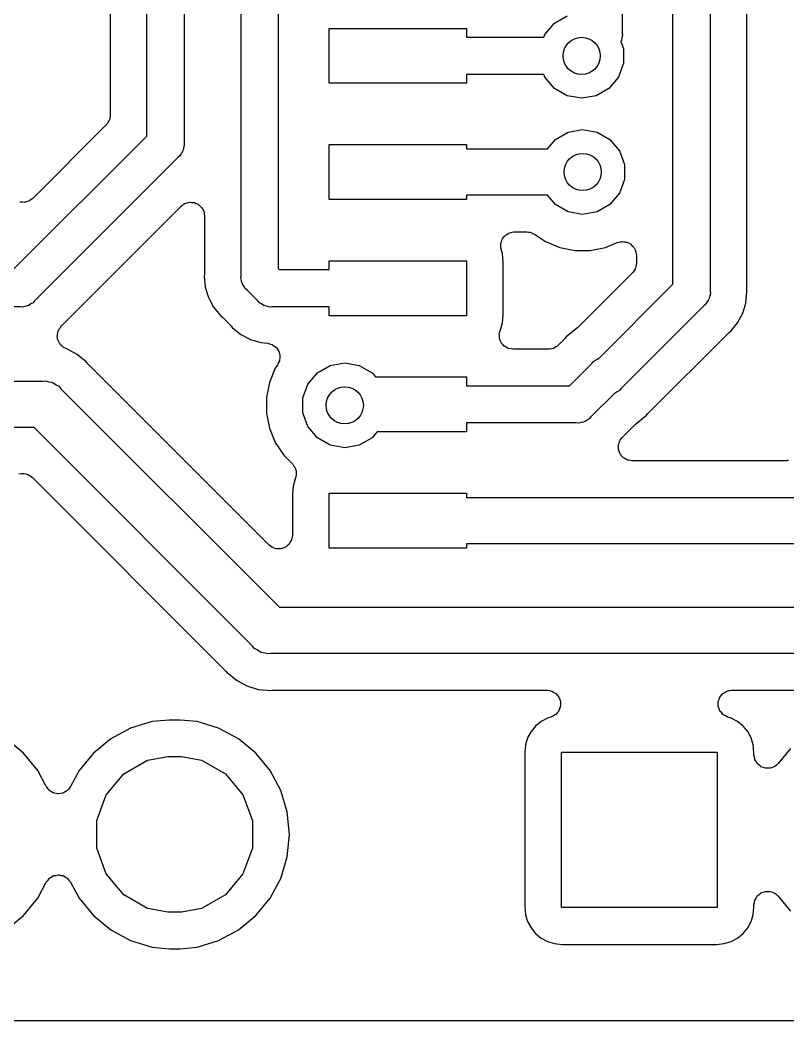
# Model space of a CAD drawing. Extents: x 91 to 190.2, y -113.9 to -59.9.
# Drawn here: x 132.43 to 140.82, y -113.13 to -102.19 of the extents above; entities that cross this region are included whole.
import ezdxf

# ---------------------------------------------------------------- set-up
doc = ezdxf.new("R2010")
doc.units = 0
doc.header["$MEASUREMENT"] = 0
doc.layers.add('BLACK', color=7, linetype='CONTINUOUS')

msp = doc.modelspace()

# ---------------------------------------------------------------- linework, layer by layer
at = {"layer": 'BLACK', "linetype": 'CONTINUOUS'}
for p, q in [((139.567, -105.076), (139.567, -100.094)), ((139.973, -100.019), (139.973, -105.151)), ((140.373, -105.123), (140.373, -100.047)), ((133.817, -103.456), (133.817, -100.216)), ((134.223, -100.224), (134.223, -103.531)), ((139.013, -100.149), (139.013, -102.331)), ((133.417, -101.398), (133.417, -103.228)), ((134.847, -104.981), (134.847, -101.991)), ((135.253, -101.991), (135.253, -104.906)), ((138.272, -102.224), (138.411, -102.144)), ((135.81, -102.88), (135.81, -102.28)), ((135.81, -102.28), (137.31, -102.28)), ((137.31, -102.28), (137.31, -102.377)), ((138.168, -102.348), (138.272, -102.224)), ((137.31, -102.377), (138.157, -102.377)), ((138.157, -102.377), (138.168, -102.348)), ((139.004, -102.411), (138.999, -102.418)), ((139.009, -102.384), (139.004, -102.411)), ((139.016, -102.358), (139.009, -102.384)), ((139.013, -102.331), (139.016, -102.358)), ((138.999, -102.418), (138.999, -102.421)), ((138.999, -102.421), (139.027, -102.499)), ((139.027, -102.499), (139.027, -102.661)), ((139.027, -102.661), (138.972, -102.812)), ((138.157, -102.783), (137.31, -102.783)), ((137.31, -102.783), (137.31, -102.88)), ((138.168, -102.812), (138.157, -102.783)), ((138.272, -102.936), (138.168, -102.812)), ((138.972, -102.812), (138.868, -102.936)), ((137.31, -102.88), (135.81, -102.88)), ((138.411, -103.016), (138.272, -102.936)), ((138.868, -102.936), (138.729, -103.016)), ((138.57, -103.044), (138.411, -103.016)), ((138.729, -103.016), (138.57, -103.044)), ((133.403, -103.291), (133.392, -103.307)), ((133.404, -103.285), (133.403, -103.291)), ((133.408, -103.279), (133.404, -103.285)), ((133.411, -103.26), (133.408, -103.279)), ((133.416, -103.241), (133.411, -103.26)), ((133.417, -103.228), (133.416, -103.235)), ((133.416, -103.235), (133.416, -103.241)), ((133.373, -103.334), (132.569, -104.138)), ((133.377, -103.329), (133.373, -103.334)), ((133.382, -103.324), (133.377, -103.329)), ((133.392, -103.307), (133.382, -103.324)), ((138.421, -103.414), (138.58, -103.386)), ((138.58, -103.386), (138.739, -103.414)), ((132.356, -104.917), (133.817, -103.456)), ((138.196, -103.596), (138.282, -103.494)), ((138.282, -103.494), (138.421, -103.414)), ((138.739, -103.414), (138.878, -103.494)), ((138.878, -103.494), (138.982, -103.618)), ((134.209, -103.618), (134.207, -103.627)), ((134.214, -103.611), (134.209, -103.618)), ((134.219, -103.584), (134.214, -103.611)), ((134.226, -103.558), (134.219, -103.584)), ((134.223, -103.531), (134.226, -103.558)), ((135.81, -104.15), (135.81, -103.55)), ((135.81, -103.55), (137.31, -103.55)), ((137.31, -103.55), (137.31, -103.596)), ((137.31, -103.596), (138.196, -103.596)), ((138.982, -103.618), (139.037, -103.769)), ((134.157, -103.69), (132.59, -105.257)), ((134.178, -103.673), (134.157, -103.69)), ((134.192, -103.649), (134.178, -103.673)), ((134.207, -103.627), (134.192, -103.649)), ((139.037, -103.769), (139.037, -103.931)), ((139.037, -103.931), (138.982, -104.082)), ((132.531, -104.164), (132.526, -104.168)), ((132.538, -104.162), (132.531, -104.164)), ((132.553, -104.149), (132.538, -104.162)), ((132.569, -104.138), (132.553, -104.149)), ((137.31, -104.15), (135.81, -104.15)), ((138.196, -104.104), (137.31, -104.104)), ((137.31, -104.104), (137.31, -104.15)), ((138.282, -104.206), (138.196, -104.104)), ((138.982, -104.082), (138.878, -104.206)), ((132.437, -104.18), (132.43, -104.178)), ((132.456, -104.18), (132.437, -104.18)), ((132.476, -104.182), (132.456, -104.18)), ((132.482, -104.18), (132.476, -104.182)), ((132.489, -104.18), (132.482, -104.18)), ((132.507, -104.173), (132.489, -104.18)), ((132.526, -104.168), (132.507, -104.173)), ((132.893, -105.52), (134.191, -104.222)), ((134.191, -104.222), (134.207, -104.211)), ((134.207, -104.211), (134.222, -104.198)), ((134.222, -104.198), (134.228, -104.196)), ((134.228, -104.196), (134.233, -104.192)), ((134.233, -104.192), (134.252, -104.187)), ((134.252, -104.187), (134.271, -104.181)), ((134.271, -104.181), (134.277, -104.181)), ((134.277, -104.181), (134.284, -104.179)), ((134.284, -104.179), (134.303, -104.181)), ((134.303, -104.181), (134.323, -104.181)), ((134.323, -104.181), (134.329, -104.183)), ((134.329, -104.183), (134.336, -104.183)), ((134.336, -104.183), (134.353, -104.192)), ((134.353, -104.192), (134.372, -104.198)), ((134.372, -104.198), (134.377, -104.203)), ((134.377, -104.203), (134.383, -104.206)), ((134.383, -104.206), (134.397, -104.219)), ((134.397, -104.219), (134.412, -104.232)), ((134.412, -104.232), (134.415, -104.238)), ((134.415, -104.238), (134.42, -104.242)), ((134.42, -104.242), (134.428, -104.26)), ((134.428, -104.26), (134.438, -104.277)), ((134.438, -104.277), (134.439, -104.284)), ((138.421, -104.286), (138.282, -104.206)), ((138.878, -104.206), (138.739, -104.286)), ((134.439, -104.284), (134.442, -104.29)), ((134.442, -104.29), (134.443, -104.309)), ((134.443, -104.309), (134.447, -104.328)), ((134.447, -104.328), (134.447, -104.953)), ((138.58, -104.314), (138.421, -104.286)), ((138.739, -104.286), (138.58, -104.314)), ((137.693, -104.612), (137.696, -104.595)), ((137.696, -104.595), (137.701, -104.588)), ((137.701, -104.588), (137.704, -104.579)), ((137.704, -104.579), (137.716, -104.566)), ((137.716, -104.566), (137.725, -104.551)), ((137.725, -104.551), (137.732, -104.546)), ((137.732, -104.546), (137.738, -104.539)), ((137.738, -104.539), (137.753, -104.531)), ((137.753, -104.531), (137.767, -104.52)), ((137.767, -104.52), (137.775, -104.518)), ((137.775, -104.518), (137.783, -104.513)), ((137.783, -104.513), (137.8, -104.51)), ((137.8, -104.51), (137.816, -104.505)), ((137.816, -104.505), (137.825, -104.506)), ((137.825, -104.506), (137.834, -104.504)), ((137.834, -104.504), (137.97, -104.504)), ((137.97, -104.504), (137.988, -104.507)), ((137.988, -104.507), (138.006, -104.508)), ((138.006, -104.508), (138.014, -104.512)), ((138.014, -104.512), (138.022, -104.513)), ((138.022, -104.513), (138.037, -104.522)), ((138.037, -104.522), (138.054, -104.529)), ((138.054, -104.529), (138.174, -104.61)), ((137.685, -104.646), (137.687, -104.637)), ((137.687, -104.663), (137.685, -104.646)), ((137.687, -104.628), (137.693, -104.612)), ((137.687, -104.637), (137.687, -104.628)), ((137.687, -104.68), (137.687, -104.663)), ((137.69, -104.689), (137.687, -104.68)), ((137.691, -104.698), (137.69, -104.689)), ((137.704, -104.742), (137.691, -104.698)), ((138.174, -104.61), (138.33, -104.674)), ((138.33, -104.674), (138.496, -104.707)), ((138.496, -104.707), (138.664, -104.707)), ((138.664, -104.707), (138.83, -104.674)), ((138.83, -104.674), (138.959, -104.621)), ((138.959, -104.621), (138.975, -104.617)), ((138.975, -104.617), (138.991, -104.612)), ((138.991, -104.612), (139.001, -104.612)), ((139.001, -104.612), (139.01, -104.609)), ((139.01, -104.609), (139.026, -104.612)), ((139.026, -104.612), (139.043, -104.612)), ((139.043, -104.612), (139.052, -104.615)), ((139.052, -104.615), (139.062, -104.616)), ((139.062, -104.616), (139.076, -104.624)), ((139.076, -104.624), (139.092, -104.629)), ((139.092, -104.629), (139.099, -104.636)), ((139.099, -104.636), (139.108, -104.64)), ((139.108, -104.64), (139.119, -104.652)), ((139.119, -104.652), (139.132, -104.663)), ((139.132, -104.663), (139.137, -104.671)), ((139.137, -104.671), (139.143, -104.679)), ((139.143, -104.679), (139.15, -104.694)), ((139.15, -104.694), (139.158, -104.708)), ((139.158, -104.708), (139.159, -104.718)), ((135.81, -104.917), (135.81, -104.82)), ((135.81, -104.82), (137.31, -104.82)), ((137.31, -104.82), (137.31, -105.42)), ((137.713, -104.827), (137.704, -104.742)), ((139.159, -104.718), (139.163, -104.727)), ((139.163, -104.727), (139.164, -104.743)), ((139.164, -104.743), (139.167, -104.759)), ((139.167, -104.759), (139.167, -104.848)), ((135.253, -104.906), (135.264, -104.917)), ((135.264, -104.917), (135.81, -104.917)), ((137.713, -105.413), (137.713, -104.827)), ((139.142, -104.927), (139.132, -104.944)), ((139.153, -104.911), (139.142, -104.927)), ((139.154, -104.905), (139.153, -104.911)), ((139.158, -104.899), (139.154, -104.905)), ((139.161, -104.88), (139.158, -104.899)), ((139.166, -104.861), (139.161, -104.88)), ((139.167, -104.848), (139.166, -104.855)), ((139.166, -104.855), (139.166, -104.861)), ((134.446, -104.968), (134.444, -104.99)), ((134.444, -104.99), (134.456, -105.108)), ((134.447, -104.953), (134.446, -104.96)), ((134.446, -104.96), (134.446, -104.968)), ((134.844, -105.008), (134.847, -104.981)), ((134.851, -105.034), (134.844, -105.008)), ((134.856, -105.061), (134.851, -105.034)), ((139.123, -104.954), (138.525, -105.552)), ((139.127, -104.949), (139.123, -104.954)), ((139.132, -104.944), (139.127, -104.949)), ((134.456, -105.108), (134.49, -105.222)), ((134.861, -105.068), (134.856, -105.061)), ((134.863, -105.077), (134.861, -105.068)), ((134.878, -105.099), (134.863, -105.077)), ((134.892, -105.123), (134.878, -105.099)), ((134.913, -105.14), (134.892, -105.123)), ((135.03, -105.257), (134.913, -105.14)), ((138.753, -105.89), (139.567, -105.076)), ((139.973, -105.151), (139.976, -105.178)), ((140.374, -105.13), (140.373, -105.123)), ((140.374, -105.138), (140.374, -105.13)), ((140.376, -105.16), (140.374, -105.138)), ((132.59, -105.257), (132.573, -105.278)), ((134.49, -105.222), (134.498, -105.237)), ((134.498, -105.237), (134.498, -105.237)), ((134.498, -105.237), (134.546, -105.327)), ((135.047, -105.278), (135.03, -105.257)), ((139.957, -105.247), (139.942, -105.269)), ((139.959, -105.238), (139.957, -105.247)), ((139.964, -105.231), (139.959, -105.238)), ((139.969, -105.204), (139.964, -105.231)), ((139.976, -105.178), (139.969, -105.204)), ((140.364, -105.278), (140.376, -105.16)), ((132.431, -105.323), (131.91, -105.323)), ((132.458, -105.326), (132.431, -105.323)), ((132.484, -105.319), (132.458, -105.326)), ((132.511, -105.314), (132.484, -105.319)), ((132.518, -105.309), (132.511, -105.314)), ((132.527, -105.307), (132.518, -105.309)), ((132.549, -105.292), (132.527, -105.307)), ((132.573, -105.278), (132.549, -105.292)), ((134.546, -105.327), (134.621, -105.419)), ((135.071, -105.292), (135.047, -105.278)), ((135.093, -105.307), (135.071, -105.292)), ((135.102, -105.309), (135.093, -105.307)), ((135.109, -105.314), (135.102, -105.309)), ((135.136, -105.319), (135.109, -105.314)), ((135.162, -105.326), (135.136, -105.319)), ((135.189, -105.323), (135.162, -105.326)), ((135.81, -105.323), (135.189, -105.323)), ((135.81, -105.42), (135.81, -105.323)), ((139.907, -105.31), (139, -106.217)), ((139.928, -105.293), (139.907, -105.31)), ((139.942, -105.269), (139.928, -105.293)), ((140.33, -105.392), (140.363, -105.283)), ((140.363, -105.283), (140.364, -105.278)), ((140.363, -105.283), (140.363, -105.283)), ((134.621, -105.419), (134.639, -105.433)), ((134.639, -105.433), (134.644, -105.438)), ((134.644, -105.438), (134.65, -105.443)), ((134.65, -105.443), (134.727, -105.52)), ((137.31, -105.42), (135.81, -105.42)), ((137.704, -105.498), (137.713, -105.413)), ((140.274, -105.497), (140.33, -105.392)), ((132.843, -105.606), (132.846, -105.59)), ((132.846, -105.59), (132.851, -105.582)), ((132.851, -105.582), (132.854, -105.572)), ((132.854, -105.572), (132.864, -105.559)), ((132.864, -105.559), (132.872, -105.545)), ((132.872, -105.545), (132.883, -105.531)), ((132.883, -105.531), (132.888, -105.526)), ((132.888, -105.526), (132.893, -105.52)), ((134.727, -105.52), (134.732, -105.526)), ((134.732, -105.526), (134.737, -105.531)), ((134.737, -105.531), (134.751, -105.549)), ((134.751, -105.549), (134.843, -105.624)), ((137.676, -105.593), (137.677, -105.588)), ((137.677, -105.588), (137.704, -105.498)), ((138.505, -105.567), (138.401, -105.651)), ((138.506, -105.565), (138.505, -105.567)), ((138.507, -105.564), (138.506, -105.565)), ((138.525, -105.552), (138.507, -105.564)), ((140.181, -105.603), (140.199, -105.589)), ((140.199, -105.589), (140.274, -105.497)), ((132.838, -105.642), (132.839, -105.632)), ((132.841, -105.658), (132.838, -105.642)), ((132.839, -105.622), (132.843, -105.606)), ((132.839, -105.632), (132.839, -105.622)), ((132.841, -105.674), (132.841, -105.658)), ((132.845, -105.683), (132.841, -105.674)), ((132.847, -105.693), (132.845, -105.683)), ((132.856, -105.707), (132.847, -105.693)), ((134.843, -105.624), (134.948, -105.68)), ((134.948, -105.68), (135.062, -105.714)), ((137.669, -105.616), (137.67, -105.613)), ((137.67, -105.639), (137.669, -105.616)), ((137.67, -105.611), (137.676, -105.593)), ((137.67, -105.613), (137.67, -105.611)), ((137.67, -105.663), (137.67, -105.639)), ((137.671, -105.665), (137.67, -105.663)), ((137.671, -105.668), (137.671, -105.665)), ((137.68, -105.69), (137.671, -105.668)), ((137.688, -105.712), (137.68, -105.69)), ((138.377, -105.68), (138.314, -105.743)), ((138.382, -105.674), (138.377, -105.68)), ((138.387, -105.669), (138.382, -105.674)), ((138.401, -105.651), (138.387, -105.669)), ((139.303, -106.48), (140.17, -105.613)), ((140.17, -105.613), (140.176, -105.608)), ((140.176, -105.608), (140.181, -105.603)), ((132.862, -105.722), (132.856, -105.707)), ((132.869, -105.729), (132.862, -105.722)), ((132.874, -105.738), (132.869, -105.729)), ((132.886, -105.748), (132.874, -105.738)), ((132.898, -105.76), (132.886, -105.748)), ((132.906, -105.765), (132.898, -105.76)), ((132.914, -105.771), (132.906, -105.765)), ((132.928, -105.776), (132.914, -105.771)), ((133.055, -105.844), (132.928, -105.776)), ((132.928, -105.776), (132.928, -105.776)), ((135.062, -105.714), (135.137, -105.722)), ((135.137, -105.722), (135.159, -105.728)), ((135.159, -105.728), (135.182, -105.734)), ((135.182, -105.734), (135.185, -105.735)), ((135.185, -105.735), (135.187, -105.736)), ((135.187, -105.736), (135.206, -105.75)), ((135.206, -105.75), (135.226, -105.763)), ((135.226, -105.763), (135.227, -105.765)), ((135.227, -105.765), (135.229, -105.766)), ((135.229, -105.766), (135.243, -105.786)), ((135.243, -105.786), (135.257, -105.805)), ((135.257, -105.805), (135.257, -105.807)), ((135.257, -105.807), (135.259, -105.809)), ((135.259, -105.809), (135.265, -105.832)), ((137.689, -105.714), (137.688, -105.712)), ((137.69, -105.716), (137.689, -105.714)), ((137.706, -105.734), (137.69, -105.716)), ((137.721, -105.752), (137.706, -105.734)), ((137.723, -105.753), (137.721, -105.752)), ((137.725, -105.755), (137.723, -105.753)), ((137.746, -105.766), (137.725, -105.755)), ((137.766, -105.778), (137.746, -105.766)), ((137.769, -105.778), (137.766, -105.778)), ((137.771, -105.779), (137.769, -105.778)), ((137.794, -105.783), (137.771, -105.779)), ((137.818, -105.787), (137.794, -105.783)), ((138.208, -105.787), (137.818, -105.787)), ((138.215, -105.786), (138.208, -105.787)), ((138.221, -105.786), (138.215, -105.786)), ((138.24, -105.781), (138.221, -105.786)), ((138.259, -105.778), (138.24, -105.781)), ((138.265, -105.774), (138.259, -105.778)), ((138.271, -105.773), (138.265, -105.774)), ((138.287, -105.762), (138.271, -105.773)), ((138.304, -105.752), (138.287, -105.762)), ((138.309, -105.747), (138.304, -105.752)), ((138.314, -105.743), (138.309, -105.747)), ((133.155, -105.925), (133.055, -105.844)), ((135.266, -105.912), (135.256, -105.933)), ((135.265, -105.832), (135.271, -105.855)), ((135.267, -105.909), (135.266, -105.912)), ((135.268, -105.907), (135.267, -105.909)), ((135.269, -105.883), (135.268, -105.907)), ((135.272, -105.86), (135.269, -105.883)), ((135.271, -105.855), (135.271, -105.857)), ((135.271, -105.857), (135.272, -105.86)), ((138.697, -105.922), (138.721, -105.908)), ((138.721, -105.908), (138.743, -105.893)), ((138.743, -105.893), (138.752, -105.891)), ((138.752, -105.891), (138.753, -105.89)), ((133.17, -105.945), (133.155, -105.925)), ((133.176, -105.949), (133.17, -105.945)), ((133.18, -105.955), (133.176, -105.949)), ((135.151, -107.926), (133.18, -105.955)), ((135.22, -105.994), (135.156, -106.15)), ((135.247, -105.954), (135.22, -105.994)), ((135.256, -105.933), (135.247, -105.954)), ((135.682, -106.044), (135.821, -105.964)), ((135.821, -105.964), (135.98, -105.936)), ((135.98, -105.936), (136.139, -105.964)), ((136.139, -105.964), (136.278, -106.044)), ((138.436, -106.187), (138.68, -105.943)), ((138.68, -105.943), (138.697, -105.922)), ((131.91, -106.136), (132.679, -106.136)), ((132.679, -106.136), (132.712, -106.133)), ((132.712, -106.133), (132.745, -106.142)), ((135.578, -106.168), (135.682, -106.044)), ((136.278, -106.044), (136.317, -106.09)), ((136.317, -106.09), (137.31, -106.09)), ((137.31, -106.09), (137.31, -106.187)), ((132.745, -106.142), (132.778, -106.148)), ((132.778, -106.148), (132.788, -106.153)), ((132.788, -106.153), (132.799, -106.156)), ((132.799, -106.156), (132.827, -106.176)), ((132.827, -106.176), (132.856, -106.192)), ((132.856, -106.192), (132.877, -106.218)), ((132.877, -106.218), (135.265, -108.606)), ((135.156, -106.15), (135.123, -106.316)), ((135.523, -106.319), (135.578, -106.168)), ((137.31, -106.187), (138.436, -106.187)), ((138.983, -106.238), (138.959, -106.252)), ((139, -106.217), (138.983, -106.238)), ((135.123, -106.316), (135.123, -106.484)), ((135.523, -106.481), (135.523, -106.319)), ((138.927, -106.27), (138.686, -106.511)), ((138.928, -106.269), (138.927, -106.27)), ((138.937, -106.267), (138.928, -106.269)), ((138.959, -106.252), (138.937, -106.267)), ((135.123, -106.484), (135.156, -106.65)), ((135.578, -106.632), (135.523, -106.481)), ((138.629, -106.562), (138.607, -106.577)), ((138.653, -106.548), (138.629, -106.562)), ((138.67, -106.527), (138.653, -106.548)), ((138.686, -106.511), (138.67, -106.527)), ((138.686, -106.511), (138.686, -106.511)), ((139.175, -106.593), (139.279, -106.509)), ((139.279, -106.509), (139.293, -106.491)), ((139.293, -106.491), (139.298, -106.486)), ((139.298, -106.486), (139.303, -106.48)), ((132.585, -106.644), (131.91, -106.644)), ((134.973, -109.032), (132.585, -106.644)), ((135.156, -106.65), (135.22, -106.806)), ((135.682, -106.756), (135.578, -106.632)), ((138.511, -106.593), (137.31, -106.593)), ((137.31, -106.593), (137.31, -106.69)), ((138.538, -106.596), (138.511, -106.593)), ((138.564, -106.589), (138.538, -106.596)), ((138.591, -106.584), (138.564, -106.589)), ((138.598, -106.579), (138.591, -106.584)), ((138.607, -106.577), (138.598, -106.579)), ((139.013, -106.75), (139.155, -106.608)), ((139.155, -106.608), (139.173, -106.596)), ((139.173, -106.596), (139.174, -106.595)), ((139.174, -106.595), (139.175, -106.593)), ((135.821, -106.836), (135.682, -106.756)), ((136.278, -106.756), (136.139, -106.836)), ((136.333, -106.69), (136.278, -106.756)), ((137.31, -106.69), (136.333, -106.69)), ((138.978, -106.812), (138.983, -106.793)), ((138.983, -106.793), (138.987, -106.787)), ((138.987, -106.787), (138.989, -106.781)), ((138.989, -106.781), (139.002, -106.766)), ((139.002, -106.766), (139.013, -106.75)), ((135.22, -106.806), (135.314, -106.946)), ((135.98, -106.864), (135.821, -106.836)), ((136.139, -106.836), (135.98, -106.864)), ((138.97, -106.843), (138.971, -106.837)), ((138.971, -106.862), (138.97, -106.843)), ((138.971, -106.83), (138.978, -106.812)), ((138.971, -106.837), (138.971, -106.83)), ((138.971, -106.882), (138.971, -106.862)), ((138.974, -106.888), (138.971, -106.882)), ((138.974, -106.895), (138.974, -106.888)), ((138.983, -106.913), (138.974, -106.895)), ((135.314, -106.946), (135.407, -107.039)), ((138.989, -106.931), (138.983, -106.913)), ((138.994, -106.936), (138.989, -106.931)), ((138.996, -106.942), (138.994, -106.936)), ((139.01, -106.956), (138.996, -106.942)), ((139.023, -106.971), (139.01, -106.956)), ((139.028, -106.974), (139.023, -106.971)), ((139.033, -106.979), (139.028, -106.974)), ((139.051, -106.987), (139.033, -106.979)), ((139.068, -106.997), (139.051, -106.987)), ((139.074, -106.998), (139.068, -106.997)), ((139.08, -107.001), (139.074, -106.998)), ((139.1, -107.003), (139.08, -107.001)), ((139.119, -107.006), (139.1, -107.003)), ((140.797, -107.006), (139.119, -107.006)), ((140.803, -107.005), (140.797, -107.006)), ((140.81, -107.005), (140.803, -107.005)), ((140.829, -107), (140.81, -107.005)), ((135.407, -107.039), (135.417, -107.053)), ((135.417, -107.053), (135.428, -107.066)), ((135.428, -107.066), (135.432, -107.075)), ((135.432, -107.075), (135.437, -107.082)), ((135.437, -107.082), (135.441, -107.099)), ((135.441, -107.099), (135.448, -107.115)), ((135.448, -107.115), (135.448, -107.124)), ((132.417, -107.148), (132.442, -107.146)), ((132.442, -107.146), (132.468, -107.144)), ((132.468, -107.144), (132.468, -107.144)), ((132.468, -107.144), (132.469, -107.144)), ((132.469, -107.144), (132.493, -107.15)), ((132.493, -107.15), (132.518, -107.156)), ((132.518, -107.156), (132.519, -107.157)), ((132.519, -107.157), (132.519, -107.157)), ((132.519, -107.157), (132.54, -107.172)), ((132.54, -107.172), (132.561, -107.186)), ((132.561, -107.186), (132.561, -107.187)), ((132.561, -107.187), (132.562, -107.187)), ((132.562, -107.187), (134.67, -109.295)), ((135.443, -107.192), (135.416, -107.282)), ((135.446, -107.184), (135.443, -107.19)), ((135.443, -107.19), (135.443, -107.192)), ((135.447, -107.175), (135.446, -107.184)), ((135.45, -107.167), (135.447, -107.175)), ((135.448, -107.124), (135.45, -107.132)), ((135.45, -107.132), (135.449, -107.149)), ((135.449, -107.149), (135.45, -107.167)), ((135.416, -107.282), (135.407, -107.367)), ((135.407, -107.367), (135.407, -107.82)), ((135.81, -107.96), (135.81, -107.36)), ((135.81, -107.36), (137.31, -107.36)), ((137.31, -107.36), (137.31, -107.406)), ((137.31, -107.406), (141.025, -107.406)), ((135.398, -107.872), (135.388, -107.889)), ((135.399, -107.865), (135.398, -107.872)), ((135.402, -107.859), (135.399, -107.865)), ((135.404, -107.84), (135.402, -107.859)), ((135.407, -107.82), (135.404, -107.84)), ((135.167, -107.938), (135.151, -107.926)), ((135.182, -107.95), (135.167, -107.938)), ((135.189, -107.952), (135.182, -107.95)), ((135.194, -107.956), (135.189, -107.952)), ((135.213, -107.961), (135.194, -107.956)), ((135.231, -107.968), (135.213, -107.961)), ((135.238, -107.968), (135.231, -107.968)), ((135.244, -107.97), (135.238, -107.968)), ((135.264, -107.968), (135.244, -107.97)), ((135.283, -107.968), (135.264, -107.968)), ((135.29, -107.966), (135.283, -107.968)), ((135.296, -107.965), (135.29, -107.966)), ((135.314, -107.957), (135.296, -107.965)), ((135.332, -107.95), (135.314, -107.957)), ((135.337, -107.946), (135.332, -107.95)), ((135.343, -107.943), (135.337, -107.946)), ((135.357, -107.929), (135.343, -107.943)), ((135.372, -107.917), (135.357, -107.929)), ((135.376, -107.911), (135.372, -107.917)), ((135.38, -107.906), (135.376, -107.911)), ((135.388, -107.889), (135.38, -107.906)), ((137.31, -107.96), (135.81, -107.96)), ((141.119, -107.914), (137.31, -107.914)), ((137.31, -107.914), (137.31, -107.96)), ((135.265, -108.606), (155.989, -108.606)), ((134.994, -109.058), (134.973, -109.032)), ((135.023, -109.074), (134.994, -109.058)), ((135.051, -109.094), (135.023, -109.074)), ((135.062, -109.097), (135.051, -109.094)), ((135.072, -109.102), (135.062, -109.097)), ((135.105, -109.108), (135.072, -109.102)), ((135.138, -109.117), (135.105, -109.108)), ((135.171, -109.114), (135.138, -109.117)), ((155.895, -109.114), (135.171, -109.114)), ((134.67, -109.295), (134.674, -109.301)), ((134.674, -109.301), (134.68, -109.305)), ((134.68, -109.305), (134.695, -109.325)), ((134.695, -109.325), (134.715, -109.34)), ((134.715, -109.34), (134.715, -109.34)), ((134.715, -109.34), (134.715, -109.34)), ((134.715, -109.34), (134.795, -109.406)), ((134.795, -109.406), (134.909, -109.467)), ((134.909, -109.467), (135.032, -109.505)), ((135.032, -109.505), (135.135, -109.515)), ((135.135, -109.515), (135.135, -109.515)), ((135.135, -109.515), (135.135, -109.515)), ((135.135, -109.515), (135.16, -109.517)), ((135.16, -109.517), (135.185, -109.515)), ((135.185, -109.515), (135.192, -109.515)), ((135.192, -109.515), (135.199, -109.514)), ((135.199, -109.514), (138.189, -109.514)), ((138.189, -109.514), (138.193, -109.515)), ((138.193, -109.515), (138.197, -109.514)), ((138.197, -109.514), (138.219, -109.519)), ((138.219, -109.519), (138.241, -109.523)), ((138.241, -109.523), (138.244, -109.525)), ((138.244, -109.525), (138.248, -109.526)), ((138.248, -109.526), (138.267, -109.538)), ((140.133, -109.538), (140.152, -109.526)), ((140.152, -109.526), (140.156, -109.525)), ((140.156, -109.525), (140.159, -109.523)), ((140.159, -109.523), (140.181, -109.519)), ((140.181, -109.519), (140.203, -109.514)), ((140.203, -109.514), (140.207, -109.515)), ((140.207, -109.515), (140.211, -109.514)), ((140.211, -109.514), (141.453, -109.514)), ((138.267, -109.538), (138.286, -109.549)), ((138.286, -109.549), (138.288, -109.552)), ((138.288, -109.552), (138.292, -109.555)), ((138.292, -109.555), (138.305, -109.572)), ((138.305, -109.572), (138.319, -109.589)), ((138.319, -109.589), (138.321, -109.593)), ((138.321, -109.593), (138.323, -109.596)), ((138.323, -109.596), (138.329, -109.617)), ((138.329, -109.617), (138.337, -109.638)), ((138.337, -109.638), (138.337, -109.642)), ((140.063, -109.638), (140.071, -109.617)), ((140.063, -109.642), (140.063, -109.638)), ((140.071, -109.617), (140.077, -109.596)), ((140.077, -109.596), (140.079, -109.593)), ((140.079, -109.593), (140.081, -109.589)), ((140.081, -109.589), (140.095, -109.572)), ((140.095, -109.572), (140.108, -109.555)), ((140.108, -109.555), (140.112, -109.552)), ((140.112, -109.552), (140.114, -109.549)), ((140.114, -109.549), (140.133, -109.538)), ((138.315, -109.746), (138.3, -109.762)), ((138.317, -109.742), (138.315, -109.746)), ((138.319, -109.739), (138.317, -109.742)), ((138.327, -109.718), (138.319, -109.739)), ((138.335, -109.698), (138.327, -109.718)), ((138.336, -109.694), (138.335, -109.698)), ((138.337, -109.69), (138.336, -109.694)), ((138.337, -109.642), (138.338, -109.646)), ((138.338, -109.646), (138.337, -109.668)), ((138.337, -109.668), (138.337, -109.69)), ((140.062, -109.646), (140.063, -109.642)), ((140.063, -109.668), (140.062, -109.646)), ((140.063, -109.69), (140.063, -109.668)), ((140.064, -109.694), (140.063, -109.69)), ((140.065, -109.698), (140.064, -109.694)), ((140.073, -109.718), (140.065, -109.698)), ((140.081, -109.739), (140.073, -109.718)), ((140.083, -109.742), (140.081, -109.739)), ((140.085, -109.746), (140.083, -109.742)), ((140.1, -109.762), (140.085, -109.746)), ((134.059, -109.84), (133.875, -109.858)), ((134.181, -109.84), (134.059, -109.84)), ((134.365, -109.858), (134.181, -109.84)), ((138.127, -109.856), (138.066, -109.906)), ((138.196, -109.819), (138.127, -109.856)), ((138.233, -109.808), (138.196, -109.819)), ((138.237, -109.806), (138.233, -109.808)), ((138.241, -109.805), (138.237, -109.806)), ((138.26, -109.794), (138.241, -109.805)), ((138.279, -109.784), (138.26, -109.794)), ((138.282, -109.781), (138.279, -109.784)), ((138.286, -109.779), (138.282, -109.781)), ((138.3, -109.762), (138.286, -109.779)), ((140.114, -109.779), (140.1, -109.762)), ((140.118, -109.781), (140.114, -109.779)), ((140.121, -109.784), (140.118, -109.781)), ((140.14, -109.794), (140.121, -109.784)), ((140.159, -109.805), (140.14, -109.794)), ((140.163, -109.806), (140.159, -109.805)), ((140.167, -109.808), (140.163, -109.806)), ((140.204, -109.819), (140.167, -109.808)), ((140.273, -109.856), (140.204, -109.819)), ((140.334, -109.906), (140.273, -109.856)), ((133.639, -109.93), (133.422, -110.046)), ((133.875, -109.858), (133.639, -109.93)), ((134.601, -109.93), (134.365, -109.858)), ((134.818, -110.046), (134.601, -109.93)), ((138.016, -109.967), (137.979, -110.036)), ((138.066, -109.906), (138.016, -109.967)), ((140.384, -109.967), (140.334, -109.906)), ((140.421, -110.036), (140.384, -109.967)), ((132.468, -110.202), (132.278, -110.046)), ((133.422, -110.046), (133.232, -110.202)), ((135.008, -110.202), (134.818, -110.046)), ((137.979, -110.036), (137.956, -110.112)), ((140.444, -110.112), (140.421, -110.036)), ((137.956, -110.112), (137.947, -110.197)), ((140.453, -110.197), (140.444, -110.112)), ((140.852, -110.152), (140.719, -110.314)), ((132.624, -110.392), (132.468, -110.202)), ((133.232, -110.202), (133.076, -110.392)), ((133.565, -110.429), (133.825, -110.279)), ((133.825, -110.279), (134.046, -110.24)), ((134.046, -110.24), (134.194, -110.24)), ((134.194, -110.24), (134.415, -110.279)), ((134.415, -110.279), (134.675, -110.429)), ((135.164, -110.392), (135.008, -110.202)), ((137.947, -110.197), (137.947, -111.883)), ((138.35, -111.89), (138.35, -110.19)), ((138.35, -110.19), (140.05, -110.19)), ((140.05, -110.19), (140.05, -111.89)), ((140.453, -110.219), (140.453, -110.197)), ((140.453, -110.22), (140.453, -110.219)), ((140.453, -110.221), (140.453, -110.22)), ((140.457, -110.245), (140.453, -110.221)), ((140.462, -110.27), (140.457, -110.245)), ((140.462, -110.271), (140.462, -110.27)), ((140.462, -110.272), (140.462, -110.271)), ((140.475, -110.294), (140.462, -110.272)), ((140.488, -110.315), (140.475, -110.294)), ((132.718, -110.567), (132.624, -110.392)), ((133.076, -110.392), (132.982, -110.567)), ((135.28, -110.609), (135.164, -110.392)), ((140.488, -110.316), (140.488, -110.315)), ((140.489, -110.317), (140.488, -110.316)), ((140.508, -110.333), (140.489, -110.317)), ((140.528, -110.349), (140.508, -110.333)), ((140.529, -110.35), (140.528, -110.349)), ((140.528, -110.349), (140.528, -110.349)), ((140.553, -110.358), (140.529, -110.35)), ((140.577, -110.367), (140.553, -110.358)), ((140.578, -110.367), (140.577, -110.367)), ((140.577, -110.367), (140.577, -110.367)), ((140.603, -110.367), (140.578, -110.367)), ((140.629, -110.367), (140.603, -110.367)), ((140.63, -110.366), (140.629, -110.366)), ((140.629, -110.366), (140.629, -110.367)), ((140.654, -110.358), (140.63, -110.366)), ((140.678, -110.349), (140.654, -110.358)), ((140.679, -110.348), (140.678, -110.348)), ((140.678, -110.348), (140.678, -110.349)), ((140.698, -110.332), (140.679, -110.348)), ((140.718, -110.315), (140.698, -110.332)), ((140.719, -110.314), (140.718, -110.315)), ((140.718, -110.315), (140.718, -110.315)), ((133.373, -110.658), (133.565, -110.429)), ((134.675, -110.429), (134.867, -110.658)), ((132.721, -110.571), (132.718, -110.567)), ((132.723, -110.575), (132.721, -110.571)), ((132.737, -110.591), (132.723, -110.575)), ((132.75, -110.608), (132.737, -110.591)), ((132.754, -110.61), (132.75, -110.608)), ((132.757, -110.614), (132.754, -110.61)), ((132.776, -110.624), (132.757, -110.614)), ((132.943, -110.614), (132.924, -110.624)), ((132.946, -110.61), (132.943, -110.614)), ((132.95, -110.608), (132.946, -110.61)), ((132.963, -110.591), (132.95, -110.608)), ((132.977, -110.575), (132.963, -110.591)), ((132.979, -110.571), (132.977, -110.575)), ((132.982, -110.567), (132.979, -110.571)), ((135.352, -110.845), (135.28, -110.609)), ((132.794, -110.635), (132.776, -110.624)), ((132.799, -110.636), (132.794, -110.635)), ((132.803, -110.639), (132.799, -110.636)), ((132.824, -110.642), (132.803, -110.639)), ((132.845, -110.646), (132.824, -110.642)), ((132.85, -110.645), (132.845, -110.646)), ((132.855, -110.646), (132.85, -110.645)), ((132.876, -110.642), (132.855, -110.646)), ((132.897, -110.639), (132.876, -110.642)), ((132.901, -110.636), (132.897, -110.639)), ((132.906, -110.635), (132.901, -110.636)), ((132.924, -110.624), (132.906, -110.635)), ((133.27, -110.94), (133.373, -110.658)), ((134.867, -110.658), (134.97, -110.94)), ((133.27, -111.24), (133.27, -110.94)), ((134.97, -110.94), (134.97, -111.24)), ((135.376, -111.09), (135.352, -110.845)), ((135.352, -111.335), (135.376, -111.09)), ((133.373, -111.522), (133.27, -111.24)), ((134.97, -111.24), (134.867, -111.522)), ((135.28, -111.571), (135.352, -111.335)), ((132.721, -111.609), (132.723, -111.605)), ((132.723, -111.605), (132.737, -111.589)), ((132.737, -111.589), (132.75, -111.572)), ((132.75, -111.572), (132.754, -111.57)), ((132.754, -111.57), (132.757, -111.566)), ((132.757, -111.566), (132.776, -111.556)), ((132.776, -111.556), (132.794, -111.545)), ((132.794, -111.545), (132.799, -111.544)), ((132.799, -111.544), (132.803, -111.541)), ((132.803, -111.541), (132.824, -111.538)), ((132.824, -111.538), (132.845, -111.534)), ((132.845, -111.534), (132.85, -111.535)), ((132.85, -111.535), (132.855, -111.534)), ((132.855, -111.534), (132.876, -111.538)), ((132.876, -111.538), (132.897, -111.541)), ((132.897, -111.541), (132.901, -111.544)), ((132.901, -111.544), (132.906, -111.545)), ((132.906, -111.545), (132.924, -111.556)), ((132.924, -111.556), (132.943, -111.566)), ((132.943, -111.566), (132.946, -111.57)), ((132.946, -111.57), (132.95, -111.572)), ((132.95, -111.572), (132.963, -111.589)), ((132.963, -111.589), (132.977, -111.605)), ((132.977, -111.605), (132.979, -111.609)), ((133.565, -111.751), (133.373, -111.522)), ((134.867, -111.522), (134.675, -111.751)), ((135.164, -111.788), (135.28, -111.571)), ((132.624, -111.788), (132.718, -111.613)), ((132.718, -111.613), (132.721, -111.609)), ((132.979, -111.609), (132.982, -111.613)), ((132.982, -111.613), (133.076, -111.788)), ((140.553, -111.722), (140.577, -111.713)), ((140.577, -111.713), (140.577, -111.713)), ((140.577, -111.713), (140.578, -111.713)), ((140.578, -111.713), (140.603, -111.713)), ((140.603, -111.713), (140.629, -111.713)), ((140.629, -111.713), (140.629, -111.714)), ((140.629, -111.714), (140.63, -111.714)), ((140.63, -111.714), (140.654, -111.722)), ((132.468, -111.978), (132.624, -111.788)), ((133.076, -111.788), (133.232, -111.978)), ((133.825, -111.901), (133.565, -111.751)), ((134.675, -111.751), (134.415, -111.901)), ((135.008, -111.978), (135.164, -111.788)), ((140.457, -111.835), (140.462, -111.81)), ((140.462, -111.808), (140.475, -111.786)), ((140.462, -111.809), (140.462, -111.808)), ((140.462, -111.81), (140.462, -111.809)), ((140.475, -111.786), (140.488, -111.765)), ((140.488, -111.764), (140.489, -111.763)), ((140.488, -111.765), (140.488, -111.764)), ((140.489, -111.763), (140.508, -111.747)), ((140.508, -111.747), (140.528, -111.731)), ((140.528, -111.731), (140.529, -111.73)), ((140.528, -111.731), (140.528, -111.731)), ((140.529, -111.73), (140.553, -111.722)), ((140.654, -111.722), (140.678, -111.731)), ((140.678, -111.731), (140.678, -111.732)), ((140.678, -111.732), (140.679, -111.732)), ((140.679, -111.732), (140.698, -111.748)), ((140.698, -111.748), (140.718, -111.765)), ((140.718, -111.765), (140.718, -111.765)), ((140.718, -111.765), (140.719, -111.766)), ((140.719, -111.766), (140.852, -111.928)), ((134.046, -111.94), (133.825, -111.901)), ((134.415, -111.901), (134.194, -111.94)), ((137.947, -111.883), (137.956, -111.968)), ((140.05, -111.89), (138.35, -111.89)), ((140.444, -111.968), (140.453, -111.883)), ((140.453, -111.859), (140.457, -111.835)), ((140.453, -111.86), (140.453, -111.859)), ((140.453, -111.861), (140.453, -111.86)), ((140.453, -111.883), (140.453, -111.861)), ((132.278, -112.134), (132.468, -111.978)), ((133.232, -111.978), (133.422, -112.134)), ((134.194, -111.94), (134.046, -111.94)), ((134.818, -112.134), (135.008, -111.978)), ((137.956, -111.968), (137.979, -112.044)), ((137.979, -112.044), (138.016, -112.113)), ((140.384, -112.113), (140.421, -112.044)), ((140.421, -112.044), (140.444, -111.968)), ((133.422, -112.134), (133.639, -112.25)), ((134.601, -112.25), (134.818, -112.134)), ((138.016, -112.113), (138.066, -112.174)), ((140.334, -112.174), (140.384, -112.113)), ((133.639, -112.25), (133.875, -112.322)), ((134.365, -112.322), (134.601, -112.25)), ((138.066, -112.174), (138.127, -112.224)), ((138.127, -112.224), (138.196, -112.261)), ((138.196, -112.261), (138.272, -112.284)), ((140.128, -112.284), (140.204, -112.261)), ((140.204, -112.261), (140.273, -112.224)), ((140.273, -112.224), (140.334, -112.174)), ((133.875, -112.322), (134.059, -112.34)), ((134.059, -112.34), (134.181, -112.34)), ((134.181, -112.34), (134.365, -112.322)), ((138.272, -112.284), (138.357, -112.293)), ((138.357, -112.293), (140.043, -112.293)), ((140.043, -112.293), (140.128, -112.284)), ((177.193, -113.13), (107.599, -113.13))]:
    msp.add_line(p, q, dxfattribs=at)
at = {"layer": 'BLACK'}
for centre in [(138.57, -102.58), (138.58, -103.85), (135.98, -106.4)]:
    msp.add_circle(centre, 0.2032, dxfattribs=at)

doc.saveas('drawing.dxf')
